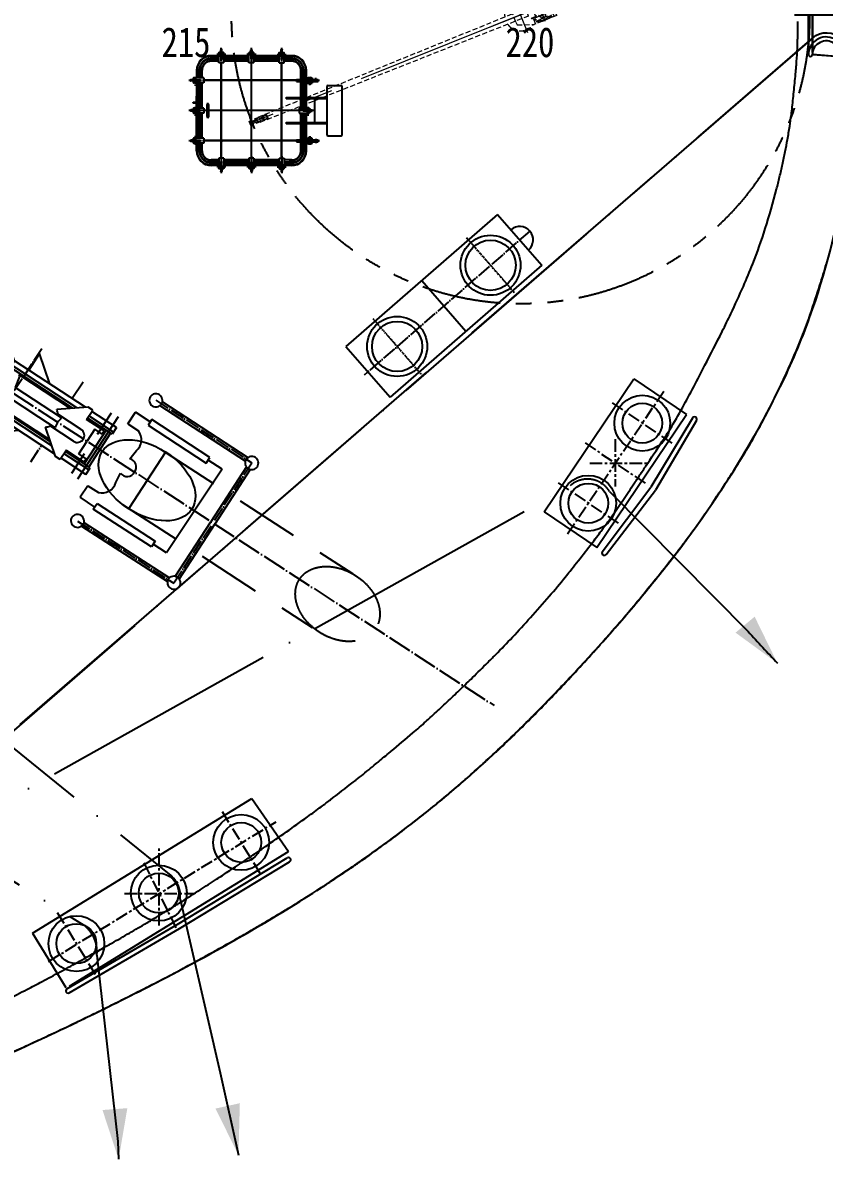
# Model space of a CAD drawing. Header units: millimetres. Extents: x -1838618 to -1600818, y -1770412 to -1553248.
# Drawn here: x -1617502 to -1609461, y -1730189 to -1718780 of the extents above; entities that cross this region are included whole.
import ezdxf

# ---------------------------------------------------------------- set-up
doc = ezdxf.new("R2010")
doc.units = ezdxf.units.MM
doc.header["$LTSCALE"] = 100
for name, pattern in [('ACAD_ISO02W100', [15, 12, -3]), ('ACAD_ISO04W100', [30, 24, -3, 0, -3]), ('CENTER', [2, 1.25, -0.25, 0.25, -0.25]), ('CENTER2', [28.575, 19.05, -3.175, 3.175, -3.175]), ('DASHED', [0.75, 0.5, -0.25]), ('DASHED3', [2.2, 1.5, -0.7]), ('HIDDEN', [9.525, 6.35, -3.175]), ('PHANTOM2', [31.75, 15.875, -3.175, 3.175, -3.175, 3.175, -3.175])]:
    doc.linetypes.add(name, pattern=pattern)
for name, color, linetype in [('2', 5, 'DASHED'), ('CENTER', 6, 'CENTER2'), ('D3', 2, 'DASHED3'), ('DRAWING', 7, 'Continuous'), ('DRAWING0', 75, 'Continuous'), ('HULL', 7, 'Continuous'), ('MOORING', 7, 'Continuous'), ('外型', 6, 'Continuous'), ('点划线', 1, 'CENTER'), ('物件', 4, 'Continuous'), ('舷墙边线', 7, 'Continuous'), ('艏楼甲板边线边线', 7, 'Continuous'), ('虚线G', 3, 'DASHED')]:
    doc.layers.add(name, color=color, linetype=linetype)
doc.layers.add('Dashed', color=8, linetype='DASHED', lineweight=20)
doc.styles.add('ROMANT', font='', dxfattribs={"width": 0.8})
doc.styles.get('ROMANT').set_extended_font_data('SimSun')

# ---------------------------------------------------------------- blocks, each defined once
blk = doc.blocks.new('94')
at = {"color": 4, "style": 'ROMANT', "width": 0.8}
for s, p in [('215', (10298, -423)), ('220', (13749, -423))]:
    blk.add_text(s, height=300, dxfattribs=at).set_placement(p)
blk = doc.blocks.new('GB5782$BOLTS$6X30-2')
at = {"layer": 'DRAWING'}
blk.add_lwpolyline([(-5, 3), (-5, -3), (0, -6), (5, -3), (5, 3), (0, 6)], close=True, dxfattribs=at)
blk.add_circle((0, 0), 4.78, dxfattribs=at)
blk = doc.blocks.new('*X209')
at = {"color": 0}
for p, q in [((638, 1189), (631, 1195)), ((638, 1190), (633, 1195)), ((638, 1192), (635, 1195)), ((638, 1194), (636, 1195))]:
    blk.add_line(p, q, dxfattribs=at)
blk = doc.blocks.new('A$C242B35FF')
at = {"color": 0, "lineweight": 13}
for p, q in [((-335, 140), (-335, -290)), ((-335, 140), (-91, 140)), ((-305, 83), (-305, 138)), ((-305, 138), (-234, 138)), ((-242, 126), (-305, 126)), ((-242, 118), (-305, 118)), ((-234, 140), (-234, 132)), ((-234, 140), (-176, 140)), ((-176, 132), (-176, 140)), ((-176, 138), (-105, 138)), ((-168, 126), (-105, 126)), ((-168, 118), (-105, 118)), ((-105, 83), (-105, 138)), ((-70, 132), (-91, 140)), ((70, 80), (-70, 132)), ((-90, 77), (-320, 77)), ((-320, 77), (-320, 71)), ((-320, 71), (-170, 71)), ((-240, 83), (-305, 83)), ((-275, 71), (-275, -70)), ((-275, 63), (-268, 71)), ((-240, 71), (-267, 71)), ((-240, 83), (-247, 77)), ((-170, 85), (-240, 85)), ((-240, 85), (-240, 77)), ((-170, 85), (-240, 85)), ((-230, 105), (-230, 85)), ((-205, 105), (-230, 105)), ((-224, 112), (-224, 105)), ((-180, 105), (-205, 105)), ((-186, 112), (-186, 105)), ((-180, 105), (-180, 85)), ((-170, 85), (-170, 77)), ((-170, 83), (-105, 83)), ((-170, 83), (-163, 77)), ((-90, 71), (-170, 71)), ((-135, 63), (-142, 71)), ((-135, 71), (-135, -70)), ((-90, 77), (-90, 71)), ((-70, 40), (-70, -40)), ((-70, 40), (2845, 27)), ((70, 50), (70, 80)), ((2737, 27), (2737, -27)), ((2745, 27), (2745, -27)), ((2745, 23), (2926, 23)), ((2745, 17), (2920, 17)), ((2775, 12), (2915, 12)), ((2775, 12), (2790, 0)), ((2790, 0), (2775, -12)), ((2915, 12), (2900, 0)), ((2900, 0), (2915, -12)), ((2920, 23), (2920, -23)), ((2926, 23), (2926, -23)), ((-75, -63), (-335, -63)), ((-335, -103), (-75, -103)), ((-320, -70), (-240, -70)), ((-320, -70), (-320, -76)), ((-320, -76), (-240, -76)), ((-275, -63), (-268, -70)), ((-270, -103), (-262, -98)), ((-262, -103), (-262, -89)), ((-262, -89), (-227, -89)), ((-262, -95), (-247, -95)), ((-255, -95), (-147, -95)), ((-240, -82), (-247, -76)), ((-90, -70), (-240, -70)), ((-240, -76), (-240, -84)), ((-90, -76), (-240, -76)), ((-170, -84), (-240, -84)), ((-227, -89), (-227, -84)), ((-227, -89), (-147, -89)), ((-183, -89), (-183, -84)), ((-170, -76), (-170, -84)), ((-170, -82), (-163, -76)), ((-147, -103), (-147, -89)), ((-140, -103), (-147, -98)), ((-135, -63), (-142, -70)), ((-90, -70), (-90, -76)), ((-75, -63), (-75, -283)), ((-70, -40), (2845, -27)), ((70, -80), (-69, -290)), ((70, -50), (70, -80)), ((2745, -17), (2920, -17)), ((2745, -23), (2926, -23)), ((2775, -12), (2915, -12)), ((-359, -165), (-360, -166)), ((-360, -188), (-360, -166)), ((-359, -189), (-360, -188)), ((-359, -165), (-335, -165)), ((-359, -176), (-359, -166)), ((-359, -166), (-335, -166)), ((-359, -176), (-335, -176)), ((-359, -188), (-359, -179)), ((-359, -179), (-335, -179)), ((-359, -188), (-335, -188)), ((-359, -189), (-335, -189)), ((-335, -243), (-75, -243)), ((-335, -283), (-75, -283)), ((-335, -290), (-69, -290)), ((-269, -243), (-262, -249)), ((-262, -243), (-262, -251)), ((-262, -251), (-147, -251)), ((-147, -243), (-147, -251)), ((-141, -243), (-147, -249))]:
    blk.add_line(p, q, dxfattribs=at)
for centre, radius in [((-290, 98), 5.5), ((-120, 98), 5.5), ((-315, -266), 6.5), ((-95, -266), 6.5)]:
    blk.add_circle(centre, radius, dxfattribs=at)
for centre, radius, start, end in [((0, 0), 160, 115.9445, 121.1498), ((0, 0), 160, 35.6591, 115.9445), ((0, 0), 160, 14.1019, 35.6591), ((-315, -80), 6.5, 140.2849, 37.9799), ((-95, -80), 6.5, 142.0201, 39.7151), ((0, 0), 160, 273.1725, 345.8981)]:
    blk.add_arc(centre, radius, start, end, dxfattribs=at)
at = {"layer": 'CENTER', "color": 0, "lineweight": 13}
for p, q in [((-227, 143), (-227, 126)), ((-205, 153), (-205, -220)), ((-205, -257), (-205, 141)), ((-183, 128), (-183, 145)), ((0, 192), (0, -192)), ((-373, 0), (340, 0)), ((-297, 98), (-283, 98)), ((-290, 104), (-290, 91)), ((-192, 0), (192, 0)), ((-180, 0), (2900, 0)), ((-113, 98), (-127, 98)), ((-120, 104), (-120, 91)), ((2845, 29), (2845, -29)), ((-303, -80), (-331, -80)), ((-315, -63), (-315, -93)), ((-315, -112), (-315, -238)), ((-255, -88), (-255, -106)), ((-155, -88), (-155, -106)), ((-82, -80), (-111, -80)), ((-95, -63), (-95, -283)), ((-95, -63), (-95, -92)), ((-295, -177), (-358, -177)), ((-327, -118), (-303, -118)), ((-217, -118), (-194, -118)), ((-205, -129), (-205, -229)), ((-104, -118), (-84, -118)), ((-328, -266), (-298, -266)), ((-324, -228), (-303, -228)), ((-315, -249), (-315, -283)), ((-221, -228), (-194, -228)), ((-112, -266), (-85, -266)), ((-107, -228), (-85, -228)), ((-95, -254), (-95, -283))]:
    blk.add_line(p, q, dxfattribs=at)
at = {"layer": 'Dashed', "color": 0, "lineweight": 13}
blk.add_line((70, 50), (70, -50), dxfattribs=at)
at = {"layer": 'DRAWING', "color": 0, "lineweight": 13}
for p, q in [((-242, 132), (-242, 112)), ((-205, 132), (-242, 132)), ((-242, 130), (-242, 116)), ((-205, 132), (-168, 132)), ((-168, 132), (-168, 112)), ((-242, 112), (-205, 112)), ((-168, 112), (-205, 112))]:
    blk.add_line(p, q, dxfattribs=at)
at = {"layer": 'DRAWING0', "color": 0, "lineweight": 13}
for p, q in [((-359, -166), (-335, -175)), ((-335, -167), (-359, -176)), ((-335, -187), (-359, -179)), ((-359, -188), (-335, -180))]:
    blk.add_line(p, q, dxfattribs=at)
at = {"layer": 'DRAWING', "color": 0, "lineweight": 13, "rotation": 180}
for p in [(-315, -118), (-205, -118), (-95, -118), (-315, -228), (-205, -228), (-95, -228)]:
    blk.add_blockref('GB5782$BOLTS$6X30-2', p, dxfattribs=at)
at = {"layer": 'DRAWING0', "color": 0, "lineweight": 13}
for p, rotation in [((920, -567), 90), ((-1330, 567), 270)]:
    blk.add_blockref('*X209', p, dxfattribs=dict(at, rotation=rotation))
at = {"layer": 'DRAWING0', "color": 0, "lineweight": 13, "xscale": -1}
for p, rotation in [((-1330, -567), 270), ((920, 567), 90)]:
    blk.add_blockref('*X209', p, dxfattribs=dict(at, rotation=rotation))
blk = doc.blocks.new('A$C23EB4A4E')
at = {"color": 9, "linetype": 'PHANTOM2', "ltscale": 0.5}
blk.add_circle((-100, 0), 2900, dxfattribs=at)
at = {"layer": '2', "color": 9, "rotation": 201.8646980344313}
blk.add_blockref('A$C242B35FF', (-100, 0), dxfattribs=at)
blk = doc.blocks.new('A$C18C85FD2')
at = {"layer": '外型', "color": 2, "linetype": 'Continuous'}
for points in [[(296, -409, 0.414214), (149, -556, 0.414214)], [(1251, -556, 0.414214), (1104, -409, 0.414214)], [(149, -1364, 0.414214), (296, -1511, 0.414214)], [(1104, -1511, 0.414214), (1251, -1364, 0.414214)]]:
    blk.add_lwpolyline(points, format="xyb", dxfattribs=at)
for points in [[(372, -409), (296, -409)], [(675, -409), (423, -409)], [(977, -409), (725, -409)], [(1104, -409), (1028, -409)], [(149, -556), (149, -632)], [(1251, -647), (1251, -556)], [(149, -683), (149, -814)], [(1251, -829), (1251, -667)], [(149, -874), (149, -814)], [(149, -935), (149, -884)], [(1251, -935), (1251, -839)], [(149, -1237), (149, -985)], [(1251, -1081), (1251, -985)], [(1251, -1253), (1251, -1091)], [(149, -1364), (149, -1288)], [(1251, -1364), (1251, -1273)], [(372, -1511), (296, -1511)], [(675, -1511), (423, -1511)], [(675, -1511), (599, -1511)], [(977, -1511), (725, -1511)], [(1104, -1511), (1028, -1511)]]:
    blk.add_lwpolyline(points, dxfattribs=at)
at = {"layer": '点划线', "color": 1, "linetype": 'CENTER', "ltscale": 0.2}
for p, q in [((397, -502), (397, -331)), ((1003, -502), (1003, -331))]:
    blk.add_line(p, q, dxfattribs=at)
at = {"layer": '点划线', "color": 1, "linetype": 'CENTER', "ltscale": 0.03}
blk.add_line((700, -1522), (700, -328), dxfattribs=at)
at = {"layer": '点划线', "color": 2, "linetype": 'CENTER', "ltscale": 0.2}
for p, q in [((443, -396), (353, -396)), ((746, -396), (655, -396)), ((957, -396), (1047, -396)), ((239, -657), (71, -657)), ((136, -620), (136, -711)), ((1381, -657), (1139, -657)), ((1284, -698), (1284, -621)), ((1345, -677), (1345, -632)), ((1280, -688), (1288, -688)), ((131, -890), (131, -870)), ((250, -899), (275, -899)), ((263, -1037), (263, -881)), ((255, -960), (66, -960)), ((239, -960), (71, -960)), ((136, -923), (136, -1013)), ((250, -1021), (275, -1021)), ((1264, -923), (1264, -1013)), ((136, -1215), (136, -1305)), ((1280, -1232), (1288, -1232)), ((1284, -1222), (1284, -1299)), ((1345, -1243), (1345, -1288)), ((239, -1263), (71, -1263)), ((1381, -1263), (1139, -1263)), ((397, -1418), (397, -1589)), ((700, -1418), (700, -1589)), ((1003, -1418), (1003, -1589)), ((443, -1524), (353, -1524)), ((746, -1524), (655, -1524)), ((957, -1524), (1047, -1524))]:
    blk.add_line(p, q, dxfattribs=at)
at = {"layer": '点划线', "color": 2, "linetype": 'CENTER', "ltscale": 0.1}
blk.add_line((1334, -1081), (1334, -839), dxfattribs=at)
at = {"layer": '点划线', "color": 2, "linetype": 'CENTER', "ltscale": 0.03}
blk.add_line((1332, -960), (198, -960), dxfattribs=at)
at = {"layer": '物件', "color": 2, "linetype": 'HIDDEN', "ltscale": 20}
for p, q in [((372, -415), (296, -415)), ((372, -435), (296, -435)), ((372, -441), (296, -441)), ((675, -415), (423, -415)), ((675, -435), (423, -435)), ((675, -441), (423, -441)), ((977, -415), (725, -415)), ((977, -435), (725, -435)), ((977, -441), (725, -441)), ((1104, -415), (1028, -415)), ((1104, -435), (1028, -435)), ((1104, -441), (1028, -441)), ((372, -461), (296, -461)), ((372, -465), (296, -465)), ((395, -655), (395, -482)), ((399, -655), (399, -482)), ((675, -461), (423, -461)), ((675, -465), (423, -465)), ((977, -461), (725, -461)), ((977, -465), (725, -465)), ((1001, -655), (1001, -482)), ((1005, -655), (1005, -482)), ((1104, -461), (1028, -461)), ((1104, -465), (1028, -465)), ((1104, -461), (1078, -461)), ((1104, -465), (1078, -465)), ((1195, -647), (1195, -556)), ((1199, -647), (1199, -556)), ((1219, -647), (1219, -556)), ((1225, -647), (1225, -556)), ((1245, -647), (1245, -556)), ((155, -935), (155, -683)), ((175, -935), (175, -683)), ((181, -935), (181, -683)), ((201, -935), (201, -683)), ((205, -935), (205, -683)), ((698, -655), (222, -655)), ((698, -659), (222, -659)), ((395, -1261), (395, -659)), ((399, -1261), (399, -659)), ((1153, -655), (702, -655)), ((1153, -659), (702, -659)), ((1001, -1261), (1001, -659)), ((1005, -1261), (1005, -659)), ((1195, -829), (1195, -667)), ((1199, -829), (1199, -667)), ((1219, -829), (1219, -667)), ((1225, -829), (1225, -667)), ((1245, -829), (1245, -667)), ((1195, -935), (1195, -839)), ((1199, -935), (1199, -839)), ((1219, -935), (1219, -839)), ((1225, -935), (1225, -839)), ((1245, -935), (1245, -839)), ((155, -1237), (155, -985)), ((175, -1237), (175, -985)), ((181, -1237), (181, -985)), ((201, -1237), (201, -985)), ((205, -1237), (205, -985)), ((1195, -1081), (1195, -985)), ((1199, -1081), (1199, -985)), ((1219, -1081), (1219, -985)), ((1225, -1081), (1225, -985)), ((1245, -1081), (1245, -985)), ((1195, -1253), (1195, -1091)), ((1199, -1253), (1199, -1091)), ((1219, -1253), (1219, -1091)), ((1225, -1253), (1225, -1091)), ((1245, -1253), (1245, -1091)), ((155, -1364), (155, -1288)), ((175, -1364), (175, -1288)), ((181, -1364), (181, -1288)), ((201, -1364), (201, -1288)), ((205, -1364), (205, -1288)), ((698, -1261), (222, -1261)), ((698, -1265), (222, -1265)), ((395, -1438), (395, -1265)), ((399, -1438), (399, -1265)), ((1153, -1261), (702, -1261)), ((1153, -1265), (702, -1265)), ((1001, -1438), (1001, -1265)), ((1005, -1438), (1005, -1265)), ((1195, -1364), (1195, -1273)), ((1199, -1364), (1199, -1273)), ((1219, -1364), (1219, -1273)), ((1225, -1364), (1225, -1273)), ((1245, -1364), (1245, -1273)), ((372, -1455), (296, -1455)), ((372, -1459), (296, -1459)), ((372, -1479), (296, -1479)), ((675, -1455), (423, -1455)), ((675, -1459), (423, -1459)), ((675, -1479), (423, -1479)), ((977, -1455), (725, -1455)), ((977, -1459), (725, -1459)), ((977, -1479), (725, -1479)), ((1104, -1455), (1028, -1455)), ((1104, -1479), (1028, -1479)), ((1104, -1459), (1078, -1459)), ((372, -1485), (296, -1485)), ((372, -1505), (296, -1505)), ((675, -1485), (423, -1485)), ((675, -1505), (423, -1505)), ((977, -1485), (725, -1485)), ((977, -1505), (725, -1505)), ((1104, -1485), (1028, -1485)), ((1104, -1505), (1028, -1505))]:
    blk.add_line(p, q, dxfattribs=at)
at = {"layer": '物件', "color": 2, "linetype": 'HIDDEN'}
for p, q in [((155, -632), (155, -556)), ((175, -632), (175, -556)), ((181, -632), (181, -556)), ((201, -632), (201, -556)), ((205, -632), (205, -556)), ((322, -461), (296, -461)), ((322, -465), (296, -465)), ((395, -650), (390, -655)), ((395, -664), (390, -659)), ((404, -655), (399, -650)), ((399, -664), (404, -659)), ((1001, -650), (996, -655)), ((1001, -664), (996, -659)), ((1010, -655), (1005, -650)), ((1005, -664), (1010, -659)), ((395, -1256), (390, -1261)), ((390, -1265), (395, -1270)), ((404, -1261), (399, -1256)), ((404, -1265), (399, -1270)), ((1001, -1256), (996, -1261)), ((1001, -1270), (996, -1265)), ((1010, -1261), (1005, -1256)), ((1005, -1270), (1010, -1265))]:
    blk.add_line(p, q, dxfattribs=at)
at = {"layer": '物件', "color": 2}
for p, q in [((1458, -1202), (1458, -718)), ((1468, -708), (1600, -708)), ((1610, -1202), (1610, -718)), ((1049, -829), (1458, -829)), ((1049, -839), (1049, -829)), ((1049, -839), (1458, -839)), ((1453, -829), (1458, -824)), ((1453, -839), (1458, -844)), ((1049, -1081), (1458, -1081)), ((1049, -1091), (1049, -1081)), ((1049, -1091), (1458, -1091)), ((1453, -1081), (1458, -1076)), ((1453, -1091), (1458, -1096)), ((1275, -1226), (1293, -1226)), ((1468, -1212), (1600, -1212))]:
    blk.add_line(p, q, dxfattribs=at)
for points in [[(378, -376, 0.414214), (372, -382, 0.414214)], [(410, -396, 1), (385, -396, 1)], [(385, -396, 1), (410, -396, 1)], [(397, -404, 320.818794), (397, -404, 320.818794)], [(391, -441, 0.970795), (403, -441, 0.970795)], [(423, -382, 0.414214), (416, -376, 0.414214)], [(681, -376, 0.414214), (675, -382, 0.414214)], [(713, -396, 1), (687, -396, 1)], [(687, -396, 1), (713, -396, 1)], [(700, -404, 320.818794), (700, -404, 320.818794)], [(694, -441, 0.970795), (706, -441, 0.970795)], [(725, -382, 0.414214), (719, -376, 0.414214)], [(977, -382, -0.414214), (984, -376, -0.414214)], [(990, -396, -1), (1015, -396, -1)], [(1015, -396, -1), (990, -396, -1)], [(1003, -404, -320.818794), (1003, -404, -320.818794)], [(1009, -441, -0.970795), (997, -441, -0.970795)], [(1022, -376, -0.414214), (1028, -382, -0.414214)], [(91, -651, 0.970795), (91, -663, 0.970795)], [(122, -632, 0.414214), (116, -638, 0.414214)], [(116, -676, 0.414214), (122, -683, 0.414214)], [(149, -657, 1), (123, -657, 1)], [(123, -657, 1), (149, -657, 1)], [(144, -657, 320.818794), (144, -657, 320.818794)], [(181, -663, 0.970795), (181, -651, 0.970795)], [(1287, -688, 1), (1282, -688, 1)], [(1282, -688, 1), (1287, -688, 1)], [(271, -899, 1.000001), (255, -899, 1)], [(91, -954, 0.970795), (91, -966, 0.970795)], [(122, -935, 0.414214), (116, -941, 0.414214)], [(116, -979, 0.414214), (122, -985, 0.414214)], [(149, -960, 1), (123, -960, 1)], [(123, -960, 1), (149, -960, 1)], [(144, -960, 320.818794), (144, -960, 320.818794)], [(181, -966, 0.970795), (181, -954, 0.970795)], [(255, -1021, 1), (271, -1021, 1)], [(1219, -966, -0.970795), (1219, -954, -0.970795)], [(1251, -960, -1), (1277, -960, -1)], [(1277, -960, -1), (1251, -960, -1)], [(1256, -960, -320.818794), (1256, -960, -320.818794)], [(1278, -935, -0.414214), (1284, -941, -0.414214)], [(1284, -979, -0.414214), (1278, -985, -0.414214)], [(1309, -954, -0.970795), (1309, -966, -0.970795)], [(122, -1237, 0.414214), (116, -1244, 0.414214)], [(149, -1263, 1), (123, -1263, 1)], [(144, -1263, 320.818794), (144, -1263, 320.818794)], [(1287, -1232, 1), (1282, -1232, 1)], [(1282, -1232, 1), (1287, -1232, 1)], [(91, -1257, 0.970795), (91, -1269, 0.970795)], [(116, -1282, 0.414214), (122, -1288, 0.414214)], [(123, -1263, 1), (149, -1263, 1)], [(181, -1269, 0.970795), (181, -1257, 0.970795)], [(391, -1479, -0.970795), (403, -1479, -0.970795)], [(694, -1479, -0.970795), (706, -1479, -0.970795)], [(1009, -1479, 0.970795), (997, -1479, 0.970795)], [(378, -1544, -0.414214), (372, -1538, -0.414214)], [(385, -1524, -1), (410, -1524, -1)], [(410, -1524, -1), (385, -1524, -1)], [(397, -1516, -320.818794), (397, -1516, -320.818794)], [(403, -1569, -0.970795), (391, -1569, -0.970795)], [(423, -1538, -0.414214), (416, -1544, -0.414214)], [(681, -1544, -0.414214), (675, -1538, -0.414214)], [(687, -1524, -1), (713, -1524, -1)], [(713, -1524, -1), (687, -1524, -1)], [(700, -1516, -320.818794), (700, -1516, -320.818794)], [(706, -1569, -0.970795), (694, -1569, -0.970795)], [(725, -1538, -0.414214), (719, -1544, -0.414214)], [(977, -1538, 0.414214), (984, -1544, 0.414214)], [(1015, -1524, 1), (990, -1524, 1)], [(990, -1524, 1), (1015, -1524, 1)], [(1003, -1516, 320.818794), (1003, -1516, 320.818794)], [(997, -1569, 0.970795), (1009, -1569, 0.970795)], [(1022, -1544, 0.414214), (1028, -1538, 0.414214)]]:
    blk.add_lwpolyline(points, format="xyb", dxfattribs=at)
for points in [[(372, -482), (372, -382)], [(388, -376), (378, -376)], [(388, -387), (388, -376)], [(390, -386), (391, -351)], [(390, -406), (391, -441)], [(404, -386), (403, -351)], [(404, -406), (403, -441)], [(406, -387), (406, -376)], [(416, -376), (406, -376)], [(423, -482), (423, -382)], [(675, -482), (675, -382)], [(691, -376), (681, -376)], [(691, -387), (691, -376)], [(693, -386), (694, -351)], [(693, -406), (694, -441)], [(707, -386), (706, -351)], [(707, -406), (706, -441)], [(709, -387), (709, -376)], [(719, -376), (709, -376)], [(725, -482), (725, -382)], [(977, -482), (977, -382)], [(984, -376), (994, -376)], [(994, -387), (994, -376)], [(996, -386), (997, -351)], [(996, -406), (997, -441)], [(1010, -386), (1009, -351)], [(1010, -406), (1009, -441)], [(1012, -387), (1012, -376)], [(1012, -376), (1022, -376)], [(1028, -482), (1028, -382)], [(423, -482), (372, -482)], [(725, -482), (675, -482)], [(977, -482), (1028, -482)], [(126, -650), (91, -651)], [(126, -664), (91, -663)], [(116, -638), (116, -648)], [(127, -648), (116, -648)], [(127, -666), (116, -666)], [(116, -666), (116, -676)], [(222, -632), (122, -632)], [(222, -683), (122, -683)], [(146, -650), (181, -651)], [(146, -664), (181, -663)], [(222, -632), (222, -683)], [(1153, -647), (1370, -647)], [(1153, -667), (1153, -647)], [(1153, -667), (1370, -667)], [(1251, -631), (1309, -631)], [(1251, -645), (1309, -645)], [(1251, -669), (1309, -669)], [(1251, -684), (1309, -684)], [(1270, -628), (1271, -627)], [(1270, -631), (1270, -628)], [(1270, -628), (1298, -628)], [(1270, -631), (1298, -631)], [(1271, -627), (1297, -627)], [(1274, -693), (1274, -684)], [(1294, -693), (1294, -684)], [(1298, -628), (1297, -627)], [(1298, -631), (1298, -628)], [(1309, -631), (1309, -645)], [(1309, -669), (1309, -684)], [(1370, -667), (1370, -647)], [(1275, -694), (1274, -693)], [(1294, -693), (1274, -693)], [(1275, -694), (1293, -694)], [(1293, -694), (1294, -693)], [(116, -874), (176, -874)], [(116, -874), (116, -879)], [(176, -879), (116, -879)], [(116, -884), (116, -879)], [(152, -884), (116, -884)], [(176, -879), (176, -874)], [(255, -1021), (255, -899)], [(271, -1021), (271, -899)], [(126, -953), (91, -954)], [(126, -967), (91, -966)], [(116, -941), (116, -951)], [(127, -951), (116, -951)], [(116, -969), (116, -979)], [(127, -969), (116, -969)], [(222, -935), (122, -935)], [(222, -985), (122, -985)], [(146, -953), (181, -954)], [(146, -967), (181, -966)], [(222, -935), (222, -985)], [(1178, -935), (1278, -935)], [(1178, -935), (1178, -985)], [(1178, -985), (1278, -985)], [(1254, -953), (1219, -954)], [(1254, -967), (1219, -966)], [(1273, -951), (1284, -951)], [(1273, -969), (1284, -969)], [(1274, -953), (1309, -954)], [(1274, -967), (1309, -966)], [(1284, -941), (1284, -951)], [(1284, -969), (1284, -979)], [(116, -1244), (116, -1254)], [(127, -1254), (116, -1254)], [(222, -1237), (122, -1237)], [(222, -1237), (222, -1288)], [(1153, -1253), (1370, -1253)], [(1153, -1253), (1153, -1273)], [(1248, -1236), (1309, -1236)], [(1248, -1251), (1309, -1251)], [(1275, -1226), (1274, -1227)], [(1274, -1227), (1274, -1236)], [(1294, -1227), (1274, -1227)], [(1293, -1226), (1294, -1227)], [(1294, -1227), (1294, -1236)], [(1309, -1251), (1309, -1236)], [(1370, -1253), (1370, -1273)], [(126, -1256), (91, -1257)], [(126, -1270), (91, -1269)], [(116, -1272), (116, -1282)], [(127, -1272), (116, -1272)], [(222, -1288), (122, -1288)], [(146, -1256), (181, -1257)], [(146, -1270), (181, -1269)], [(1153, -1273), (1370, -1273)], [(1251, -1275), (1309, -1275)], [(1251, -1289), (1309, -1289)], [(1270, -1289), (1270, -1292)], [(1270, -1289), (1298, -1289)], [(1270, -1292), (1271, -1293)], [(1270, -1292), (1298, -1292)], [(1271, -1293), (1297, -1293)], [(1298, -1292), (1297, -1293)], [(1298, -1289), (1298, -1292)], [(1309, -1289), (1309, -1275)], [(423, -1438), (372, -1438)], [(372, -1438), (372, -1538)], [(390, -1514), (391, -1479)], [(404, -1514), (403, -1479)], [(423, -1438), (423, -1538)], [(725, -1438), (675, -1438)], [(675, -1438), (675, -1538)], [(693, -1514), (694, -1479)], [(707, -1514), (706, -1479)], [(725, -1438), (725, -1538)], [(977, -1438), (977, -1538)], [(977, -1438), (1028, -1438)], [(996, -1514), (997, -1479)], [(1010, -1514), (1009, -1479)], [(1028, -1438), (1028, -1538)], [(388, -1544), (378, -1544)], [(388, -1533), (388, -1544)], [(390, -1534), (391, -1569)], [(404, -1534), (403, -1569)], [(406, -1533), (406, -1544)], [(416, -1544), (406, -1544)], [(691, -1544), (681, -1544)], [(691, -1533), (691, -1544)], [(693, -1534), (694, -1569)], [(707, -1534), (706, -1569)], [(709, -1533), (709, -1544)], [(719, -1544), (709, -1544)], [(984, -1544), (994, -1544)], [(994, -1533), (994, -1544)], [(996, -1534), (997, -1569)], [(1010, -1534), (1009, -1569)], [(1012, -1533), (1012, -1544)], [(1012, -1544), (1022, -1544)]]:
    blk.add_lwpolyline(points, dxfattribs=at)
at = {"layer": '物件'}
for points in [[(403, -351, 0.970795), (391, -351, 0.970795)], [(706, -351, 0.970795), (694, -351, 0.970795)], [(997, -351, -0.970795), (1009, -351, -0.970795)]]:
    blk.add_lwpolyline(points, format="xyb", dxfattribs=at)
at = {"layer": '物件', "color": 2, "linetype": 'HIDDEN', "ltscale": 20}
for centre, radius, start, end in [((296, -556), 142, 90, 180), ((296, -556), 121, 90, 180), ((296, -556), 115, 90, 180), ((1104, -556), 142, 0, 90), ((1104, -556), 121, 0, 90), ((1104, -556), 115, 0, 90), ((296, -556), 95.3, 90, 180), ((296, -556), 91.3, 90, 180), ((1104, -556), 95.3, 0, 90), ((1104, -556), 91.3, 0, 90), ((296, -1364), 142, 180, 270), ((296, -1364), 121, 180, 270), ((296, -1364), 115, 180, 270), ((296, -1364), 95.3, 180, 270), ((296, -1364), 91.3, 180, 270), ((1104, -1364), 142, 270, 0), ((1104, -1364), 115, 270, 0), ((1104, -1364), 121, 270, 0), ((1104, -1364), 95.3, 270, 0), ((1104, -1364), 91.3, 270, 0)]:
    blk.add_arc(centre, radius, start, end, dxfattribs=at)
at = {"layer": '物件', "color": 2}
for centre, start, end in [((1468, -718), 90, 180), ((1600, -718), 0, 90), ((1468, -1202), 180, 270), ((1600, -1202), 270, 0)]:
    blk.add_arc(centre, 10.1, start, end, dxfattribs=at)
at = {"layer": '虚线G', "color": 2, "linetype": 'HIDDEN', "ltscale": 3}
for p, q in [((1274, -645), (1274, -627)), ((1274, -667), (1274, -647)), ((1274, -684), (1274, -669)), ((1294, -645), (1294, -627)), ((1294, -667), (1294, -647)), ((1294, -684), (1294, -669)), ((1337, -667), (1337, -647)), ((1353, -667), (1353, -647)), ((1274, -1236), (1274, -1251)), ((1274, -1253), (1274, -1273)), ((1294, -1236), (1294, -1251)), ((1294, -1253), (1294, -1273)), ((1337, -1253), (1337, -1273)), ((1353, -1253), (1353, -1273)), ((1274, -1275), (1274, -1289)), ((1294, -1275), (1294, -1289))]:
    blk.add_line(p, q, dxfattribs=at)
at = {"layer": '虚线G', "color": 2, "linetype": 'HIDDEN', "ltscale": 1.5}
for p, q in [((123, -874), (123, -884)), ((138, -884), (138, -874))]:
    blk.add_line(p, q, dxfattribs=at)
at = {"layer": '虚线G', "color": 2, "linetype": 'HIDDEN', "ltscale": 3}
for centre, start, end in [((263, -899), 180, 0), ((263, -1021), 0, 180)]:
    blk.add_arc(centre, 8.07, start, end, dxfattribs=at)
blk = doc.blocks.new('fro')
at = {"layer": 'D3', "color": 0, "linetype": 'CENTER'}
for p, q in [((635, 819), (1020, 192)), ((-1105, -687), (1178, 716)), ((3, -325), (3, 446)), ((-149, 302), (177, -357)), ((-343, -6), (352, -6)), ((-1018, -196), (-633, -823))]:
    blk.add_line(p, q, dxfattribs=at)
at = {"layer": 'MOORING'}
for p, q in [((-1267, -403), (932, 948)), ((932, 948), (1303, 416)), ((-896, -934), (1303, 416)), ((185, -316), (1289, 354)), ((208, -356), (1313, 314)), ((-923, -963), (185, -316)), ((-1267, -403), (-932, -948)), ((-898, -1002), (208, -356))]:
    blk.add_line(p, q, dxfattribs=at)
for centre, radius in [((827, 508), 280), ((827, 508), 200), ((0, 0), 280), ((0, 0), 200), ((-827, -508), 280), ((-827, -508), 200)]:
    blk.add_circle(centre, radius, dxfattribs=at)
for centre, start, end in [((1301, 334), 299.9735, 122.4974), ((-910, -983), 119.036, 301.5599)]:
    blk.add_arc(centre, 23.2, start, end, dxfattribs=at)
blk = doc.blocks.new('2-fr')
at = {"layer": 'D3', "color": 4, "linetype": 'CENTER'}
for p, q in [((-478, -708), (487, 722)), ((-32, 607), (578, 195)), ((0, 240), (0, -232)), ((-303, 204), (307, -207)), ((-256, 0), (323, 0)), ((-573, -196), (37, -608))]:
    blk.add_line(p, q, dxfattribs=at)
at = {"layer": 'MOORING'}
for p, q in [((-715, -488), (185, 846)), ((185, 846), (716, 488)), ((-185, -846), (716, 488)), ((775, 453), (358, -241)), ((815, 429), (403, -272)), ((-130, -888), (358, -241)), ((-93, -916), (403, -272)), ((-715, -488), (-185, -846))]:
    blk.add_line(p, q, dxfattribs=at)
for centre, radius in [((271, 402), 280), ((271, 402), 200), ((-271, -402), 280), ((-271, -402), 200)]:
    blk.add_circle(centre, radius, dxfattribs=at)
for centre, start, end in [((795, 441), 329.068, 151.5919), ((-111, -902), 140.3868, 322.9106)]:
    blk.add_arc(centre, 23.2, start, end, dxfattribs=at)
blk = doc.blocks.new('fc1')
at = {"color": 5, "linetype": 'ACAD_ISO02W100', "ltscale": 20}
blk.add_line((498, -6), (-52, -6), dxfattribs=at)
at = {"layer": 'MOORING', "ltscale": 3}
for p, q in [((0, -415), (0, 415)), ((0, 395), (0, -435)), ((40, 418), (40, -435)), ((40, 415), (317, 390)), ((40, -438), (40, 415)), ((40, 415), (319, 393)), ((318, -391), (318, 387)), ((318, 371), (318, -407)), ((358, -388), (358, 387)), ((358, 368), (358, -407)), ((40, -427), (317, -402)), ((40, -427), (319, -405))]:
    blk.add_line(p, q, dxfattribs=at)
for centre, radius, start, end in [((20, 415), 20, 0, 180), ((20, 415), 20, 0, 180), ((180, 395), 180, 173.6474, 357.4083), ((180, 395), 180, 173.6474, 357.4083), ((180, 395), 140, 173.1099, 357.9459), ((180, 395), 140, 173.1099, 357.9459), ((339, 390), 20, 0, 180), ((339, 390), 20, 0, 180), ((180, -407), 180, 2.5917, 186.3526), ((180, -407), 180, 2.5917, 186.3526), ((180, -407), 140, 2.0541, 186.8901), ((180, -407), 140, 2.0541, 186.8901), ((20, -427), 20, 180, 0), ((20, -427), 20, 180, 0), ((339, -402), 20, 180, 0), ((339, -402), 20, 180, 0)]:
    blk.add_arc(centre, radius, start, end, dxfattribs=at)
blk = doc.blocks.new('hawse pipe')
at = {"layer": 'MOORING', "color": 21, "linetype": 'ACAD_ISO04W100', "ltscale": 0.1}
blk.add_line((-3208, -2841), (3129, -6957), dxfattribs=at)
at = {"layer": 'MOORING', "color": 21}
for p, q in [((-1787, -3191), (-1925, -3402)), ((-1685, -3495), (-1787, -3191)), ((-1103, -3973), (-2120, -3306)), ((-1059, -3970), (-2106, -3284)), ((-1715, -3540), (-1685, -3495)), ((-972, -3963), (-1685, -3495)), ((-1433, -3423), (-1542, -3589)), ((-1331, -3727), (-1433, -3423)), ((-1323, -4308), (-2340, -3641)), ((-1641, -3635), (-1261, -3884)), ((-1641, -3635), (-1635, -3654)), ((-1309, -4350), (-2355, -3664)), ((-1502, -4023), (-1968, -3718)), ((-1635, -3654), (-1678, -3765)), ((-997, -3710), (-1105, -3875)), ((-2312, -3993), (-2174, -3782)), ((-1827, -3948), (-1743, -3864)), ((-1213, -4070), (-1678, -3765)), ((-1993, -3965), (-2312, -3993)), ((-1964, -3920), (-1993, -3965)), ((-1280, -4433), (-1993, -3965)), ((-1847, -3950), (-1827, -3948)), ((-1847, -3950), (-1468, -4199)), ((-1123, -3975), (-1261, -3884)), ((-946, -3960), (-1259, -3986)), ((-961, -4084), (-900, -3991)), ((-900, -3991), (-946, -3960)), ((-225, -3945), (632, -4505)), ((-201, -3907), (657, -4468)), ((-1959, -4225), (-1850, -4059)), ((-1621, -4098), (-1468, -4199)), ((-1277, -4169), (-1517, -4012)), ((-1014, -4187), (-1250, -4033)), ((-1205, -4063), (-1213, -4070)), ((-644, -4059), (-1054, -4683)), ((-784, -4200), (-961, -4084)), ((-705, -4234), (-953, -4072)), ((-691, -4211), (-938, -4049)), ((-661, -4166), (-908, -4004)), ((-714, -4021), (-855, -4235)), ((-546, -4130), (-472, -4013)), ((-322, -4108), (-472, -4013)), ((-307, -4085), (-345, -4143)), ((275, -4466), (-307, -4085)), ((-1640, -4197), (-1959, -4225)), ((-1272, -4457), (-1373, -4161)), ((-1091, -4304), (-1327, -4150)), ((-1281, -4179), (-1277, -4169)), ((-766, -4194), (-986, -4529)), ((-878, -4183), (-959, -4307)), ((-805, -4231), (-878, -4183)), ((-784, -4200), (-805, -4231)), ((-661, -4166), (-705, -4234)), ((-546, -4130), (-441, -4200)), ((-345, -4143), (238, -4523)), ((-1040, -4431), (-959, -4307)), ((-720, -4224), (-940, -4559)), ((-1164, -4394), (-1225, -4488)), ((-940, -4592), (-1187, -4429)), ((-925, -4569), (-1172, -4407)), ((-988, -4510), (-1164, -4394)), ((-984, -4431), (-1112, -4627)), ((-967, -4479), (-1040, -4431)), ((-462, -4401), (-529, -4482)), ((-1225, -4488), (-1272, -4457)), ((-969, -4637), (-1217, -4475)), ((-988, -4510), (-967, -4479)), ((238, -4523), (275, -4466)), ((399, -4583), (258, -4492)), ((644, -4562), (286, -5112)), ((-969, -4637), (-925, -4569)), ((-668, -4717), (-621, -4624)), ((399, -4583), (-159, -5425)), ((681, -4587), (324, -5137)), ((-949, -4751), (-1026, -4866)), ((-949, -4751), (-843, -4818)), ((-879, -4964), (-1026, -4866)), ((-894, -4987), (-856, -4930)), ((-309, -5364), (-894, -4987)), ((-856, -4930), (-272, -5307)), ((-988, -5120), (-128, -5675)), ((-71, -5663), (286, -5112)), ((-1013, -5157), (-151, -5713)), ((-34, -5687), (324, -5137)), ((-272, -5307), (-309, -5364)), ((-159, -5425), (-292, -5338))]:
    blk.add_line(p, q, dxfattribs=at)
at = {"layer": 'MOORING', "color": 21, "linetype": 'Continuous', "ltscale": 37.9909}
blk.add_line((-2106, -3284), (-2355, -3664), dxfattribs=at)
at = {"layer": 'MOORING', "color": 21, "linetype": 'ACAD_ISO04W100', "ltscale": 0.06}
for p, q in [((-1411, -3376), (-2021, -4307)), ((-265, -3892), (697, -4521)), ((-1522, -4511), (-1413, -4346)), ((695, -4524), (305, -5125)), ((-1053, -5105), (-87, -5728)), ((-85, -5725), (305, -5125))]:
    blk.add_line(p, q, dxfattribs=at)
at = {"layer": 'MOORING', "color": 21, "ltscale": 0.1}
blk.add_line((-1329, -4290), (-1468, -4199), dxfattribs=at)
at = {"layer": 'MOORING', "color": 21, "linetype": 'ACAD_ISO04W100'}
blk.add_line((-171, -4413), (-538, -4979), dxfattribs=at)
at = {"layer": 'MOORING', "color": 21, "linetype": 'HIDDEN'}
for p, q in [((-219, -4382), (1706, -5632)), ((-600, -4939), (1303, -6175))]:
    blk.add_line(p, q, dxfattribs=at)
at = {"layer": 'MOORING', "color": 21}
for centre, radius, start, end in [((-2112, -3553), 220, 311.1098, 342.3902), ((-265, -3892), 67.5, 148.2869, 325.2449), ((-268, -3895), 67.5, 328.5252, 145.4832), ((-1383, -4033), 133, 359.9884, 20.6547), ((-1068, -4236), 220, 131.1098, 162.3902), ((-1380, -4028), 133, 272.8453, 293.5116), ((-1053, -4246), 69.9, 236.75, 56.75), ((-557, -4289), 146, 310.1409, 37.8332), ((-543, -4561), 80.5, 319.1539, 79.6903), ((697, -4521), 67.5, 148.2869, 325.2449), ((695, -4524), 67.5, 328.5252, 145.4832), ((-554, -4578), 80.5, 214.2593, 334.7958), ((-808, -4676), 146, 256.1165, 343.8088), ((-1051, -5101), 67.5, 148.5069, 325.4649), ((-1053, -5105), 67.5, 328.7452, 145.7032), ((-83, -5722), 67.5, 148.5069, 325.4649), ((-86, -5726), 67.5, 328.7452, 145.7032)]:
    blk.add_arc(centre, radius, start, end, dxfattribs=at)
at = {"layer": 'MOORING', "color": 21, "linetype": 'Continuous', "ltscale": 37.9909}
blk.add_ellipse((-355, -4696), major_axis=(450, -289), ratio=0.636348, dxfattribs=at)
at = {"layer": 'MOORING', "color": 21, "linetype": 'ACAD_ISO02W100'}
blk.add_ellipse((1557, -5937), major_axis=(-382, 248), ratio=0.741402, dxfattribs=at)

msp = doc.modelspace()

# ---------------------------------------------------------------- linework, layer by layer
at = {"color": 9, "linetype": 'ACAD_ISO04W100', "elevation": -590}
for points in [[(-1609578.7, -1718933.7), (-1619908.3, -1727890.2), (-1619908.3, -1727890.2, -0.2683902), (-1620362.7, -1727884.3), (-1622901.3, -1725796.6), (-1622901.3, -1725796.6)], [(-1621188.3, -1723158.7), (-1616017.3, -1727339.8, -0.2640023), (-1615924, -1727578), (-1615521.3, -1729322.6), (-1615338, -1730146.7)], [(-1619802.5, -1727785.1), (-1612009.5, -1723427.6, -0.4685988), (-1611615.4, -1723485.3), (-1610224.4, -1724891.5, 0.0013344), (-1609930.7, -1725209.7, 3.1218054)], [(-1622118, -1724569.9), (-1616942.9, -1727806.8, -0.3148576), (-1616758.7, -1728140.8), (-1616546.8, -1730009.6), (-1616540.4, -1730189)]]:
    msp.add_lwpolyline(points, format="xyb", dxfattribs=at)
msp.add_lwpolyline([(-1619793.7, -1727790.7), (-1609578.7, -1718933.7)], dxfattribs=at)
at = {"color": 9, "elevation": -590}
msp.add_lwpolyline([(-1609578.7, -1718933.7, -0.4094618), (-1609289.3, -1718945.9), (-1607645.2, -1720184.6), (-1607282.5, -1720486.4)], format="xyb", dxfattribs=at)
at = {"color": 6}
msp.add_lwpolyline([(-1617651.2, -1729134.7, 0.0028733), (-1617307.4, -1728976.8, 0.0029698), (-1616963.5, -1728813.9, 0.0028575), (-1616607.4, -1728640.2, 0.0034197), (-1616244.5, -1728457.4, 0.0036542), (-1615907.4, -1728281.7, 0.0048263), (-1615555.2, -1728090.4, 0.0048322), (-1615207.4, -1727892.7, 0.0060353), (-1614853.3, -1727681.1, 0.0060902), (-1614507.4, -1727462.8, 0.0076904), (-1614147.2, -1727221.4, 0.0079778), (-1613807.4, -1726977.9, 0.0093634), (-1613452.2, -1726704.2, 0.0093611), (-1613107.4, -1726417.4, 0.0091864), (-1612752.5, -1726099.1, 0.0091323), (-1612407.4, -1725766.1, 0.0075732), (-1612073.8, -1725421.9, 0.0066921), (-1611707.4, -1725021.6, 0.0076385), (-1611328.7, -1724583.2, 0.0086598), (-1611007.4, -1724185.9, 0.0141981), (-1610643.3, -1723690.9, 0.0141787), (-1610307.4, -1723175.5, 0.0239657), (-1609902, -1722435.6, 0.0267177), (-1609607.4, -1721738.5, 0.0474521), (-1609260.9, -1720390.5, 0.038966)], format="xyb", dxfattribs=at)
at = {"layer": 'HULL'}
msp.add_line((-1613498.9, -1721367.6, -590), (-1613055.9, -1721876.9, -590), dxfattribs=at)
at = {"layer": 'HULL', "color": 9}
for points in [[(-1610350.8, -1724902.8, -590), (-1609930.7, -1725209.7, -590), (-1610159.2, -1724742.3, -590)], [(-1616702.1, -1729694.6, -590), (-1616540.4, -1730189, -590), (-1616452.7, -1729676.2, -590)], [(-1615568.2, -1729680.1, -590), (-1615338, -1730146.7, -590), (-1615324, -1729626.6, -590)]]:
    msp.add_solid(points, dxfattribs=at)
at = {"layer": 'MOORING'}
for p, q in [((-1612738.3, -1720706.1, -590), (-1614259.5, -1722029, -590)), ((-1612738.3, -1720706.1, -590), (-1612295.3, -1721215.4, -590)), ((-1612295.3, -1721215.4, -590), (-1613816.5, -1722538.4, -590)), ((-1614259.5, -1722029, -590), (-1613816.5, -1722538.4, -590))]:
    msp.add_line(p, q, dxfattribs=at)
at = {"layer": 'MOORING', "linetype": 'ACAD_ISO04W100', "ltscale": 0.06}
msp.add_line((-1612414.9, -1720872.2, -590), (-1614077.5, -1722318, -590), dxfattribs=at)
at = {"layer": 'MOORING', "linetype": 'CENTER', "ltscale": 0.1}
for p, q in [((-1613051.6, -1720935.6, -590), (-1612566.2, -1721493.7, -590)), ((-1613988.8, -1721750.6, -590), (-1613503.4, -1722308.7, -590))]:
    msp.add_line(p, q, dxfattribs=at)
at = {"layer": 'MOORING'}
for centre, radius in [((-1612808.8, -1721214.7, -590), 301.5), ((-1612808.8, -1721214.7, -590), 252), ((-1613746, -1722029.7, -590), 301.5), ((-1613746, -1722029.7, -590), 252)]:
    msp.add_circle(centre, radius, dxfattribs=at)
msp.add_arc((-1612516.8, -1720960.8, -590), 135, 311.01161, 131.01161, dxfattribs=at)
at = {"layer": '舷墙边线', "color": 4, "elevation": -590}
msp.add_lwpolyline([(-1617657.4, -1729136.2, 0.001156), (-1617471.8, -1729051.8, 0.001302), (-1617307.4, -1728976.1, 0.001571), (-1617125.9, -1728891.3, 0.001686), (-1616957.4, -1728811.2, 0.001407), (-1616836.1, -1728752.6, 0.001652), (-1616733, -1728702, 0.000825), (-1616681, -1728676.2, 0.000582), (-1616607.4, -1728639.4, 0.000593), (-1616506.4, -1728588.5, 0.00024), (-1616257.4, -1728462.7, 0.001931), (-1616055.3, -1728359.5, 0.00396), (-1615957.4, -1728308, 0.000766), (-1615937.1, -1728297.1, 0.000524), (-1615907.4, -1728281, 0.0007), (-1615841.6, -1728245.2, 0.000584), (-1615762.7, -1728202, 0.000679), (-1615659, -1728144.9, 0.000693), (-1615557.4, -1728088.5, 0.00202), (-1615352.7, -1727973.6, 0.002829), (-1615207.4, -1727890.1, 0.00232), (-1615092.8, -1727822.7, 0.001312), (-1614891.1, -1727702, 0.000156), (-1614869.5, -1727689, 0.000279), (-1614857.4, -1727681.8, 0.004356), (-1614679, -1727571.9, 0.004478), (-1614507.4, -1727461.9, 0.002683), (-1614410.4, -1727397.8, 0.001215), (-1614197.5, -1727254.7, 0.000799), (-1614170.6, -1727236.4, 0.001631), (-1614157.4, -1727227.4, 0.001523), (-1614144.9, -1727218.7, 0.000796), (-1614121.1, -1727202, 0.002223), (-1613921.8, -1727060.5, 0.003836), (-1613807.4, -1726977, 0.004328), (-1613680.8, -1726881.6, 0.002427), (-1613457.4, -1726708.3, 0.000076), (-1613452.2, -1726704.2, 0.000139), (-1613449.4, -1726702, 0.007463), (-1613295.1, -1726577.1, 0.006001), (-1613107.4, -1726416.7, 0.002685), (-1613002, -1726323.4, 0.002086), (-1612867.5, -1726202, 0.001007), (-1612804.9, -1726144.8, 0.001324), (-1612757.4, -1726101, 0.005439), (-1612579.1, -1725932, 0.005532), (-1612407.4, -1725762, 0.000689), (-1612385.5, -1725739.7, 0.000408), (-1612348.5, -1725702, 0.00162), (-1612168.4, -1725516.9, 0.002606), (-1612057.4, -1725400.8, 0.00198), (-1611973.4, -1725311.4, 0.00163), (-1611872.2, -1725202, 0.001333), (-1611784.4, -1725106, 0.001511), (-1611707.4, -1725020.9, 0.000506), (-1611682.6, -1724993.3, 0.000495), (-1611657.4, -1724965, 0.003264), (-1611526.9, -1724816.7, 0.004278), (-1611429, -1724702, 0.001296), (-1611399.8, -1724667, 0.000889), (-1611357.4, -1724615.7, 0.0022), (-1611192.3, -1724413.6, 0.002117), (-1611022.6, -1724202, 0.00018), (-1611013.5, -1724190.6, 0.000268), (-1611007.4, -1724182.9, 0.008213), (-1610832.3, -1723954.3, 0.007877), (-1610657.4, -1723710.2, 0.000109), (-1610654.8, -1723706.5, 0.00009), (-1610651.8, -1723702, 0.005325), (-1610469.5, -1723432.4, 0.006331), (-1610321.5, -1723202, 0.000398), (-1610313.9, -1723189.8, 0.000469), (-1610307.4, -1723179.3, 0.010052), (-1610175.1, -1722956.1, 0.009027), (-1610037.5, -1722702, 0.007811), (-1609916, -1722458.7, 0.007517), (-1609797.6, -1722202, 0.009178), (-1609686.1, -1721937.5, 0.011705), (-1609607.4, -1721726.7, 0.000541), (-1609604, -1721716.9, 0.000357), (-1609598.9, -1721702, 0.005508), (-1609503.9, -1721414.6, 0.007512), (-1609439.8, -1721202, 0.006825)], format="xyb", dxfattribs=at)
at = {"layer": '艏楼甲板边线边线', "color": 3, "elevation": -590}
msp.add_lwpolyline([(-1617657.4, -1728584.8, 0.001579), (-1617461.1, -1728484.2, 0.002009), (-1617307.4, -1728404, 0.002603), (-1617127.3, -1728307.9, 0.002743), (-1616957.4, -1728214.9, 0.000131), (-1616949.3, -1728210.4, 0.00007), (-1616934.2, -1728202, 0.000852), (-1616721.8, -1728083.6, 0.001577), (-1616607.4, -1728019, 0.002495), (-1616431.6, -1727918, 0.002503), (-1616257.4, -1727815.5, 0.001398), (-1616161.9, -1727758.3, 0.001434), (-1616069.2, -1727702, 0.001217), (-1616006.4, -1727663.5, 0.001555), (-1615957.4, -1727633, 0.000636), (-1615937.5, -1727620.5, 0.00042), (-1615907.4, -1727601.6, 0.001626), (-1615722.6, -1727484, 0.00181), (-1615557.4, -1727377.3, 0.001234), (-1615442.2, -1727301.8, 0.000939), (-1615291.2, -1727202, 0.000532), (-1615239.4, -1727167.6, 0.00086), (-1615207.4, -1727146.2, 0.003748), (-1615067.7, -1727050.8, 0.002468), (-1614857.4, -1726903.4, 0.002581), (-1614644.7, -1726751.1, 0.003959), (-1614507.4, -1726650, 0.003125), (-1614415.6, -1726580.4, 0.001239), (-1614185.6, -1726402.8, 0.000279), (-1614166.2, -1726387.8, 0.000616), (-1614157.4, -1726380.9, 0.00492), (-1614087.3, -1726325, 0.00228), (-1613937.6, -1726202, 0.000013), (-1613814, -1726099.5, 0.00024), (-1613807.4, -1726094, 0.003609), (-1613588.2, -1725909.2, 0.005947), (-1613457.4, -1725794.6, 0.001989), (-1613413.5, -1725754.8, 0.001508), (-1613356, -1725702, 0.002597), (-1613230.1, -1725584.6, 0.002637), (-1613107.4, -1725467.7, 0.002389), (-1612990.3, -1725353.9, 0.001805), (-1612836.7, -1725202, 0.000744), (-1612788.9, -1725154.3, 0.001126), (-1612757.4, -1725122.6, 0.006247), (-1612589.3, -1724948.4, 0.005629), (-1612407.4, -1724750.7, 0.006003), (-1612219.8, -1724537.1, 0.006731), (-1612057.4, -1724342.3, 0.001941), (-1612010.4, -1724283.9, 0.001392), (-1611945.4, -1724202, 0.002757), (-1611808.3, -1724026.4, 0.003685), (-1611707.4, -1723893.7, 0.001529), (-1611678.6, -1723854.9, 0.002062), (-1611657.4, -1723826, 0.00339), (-1611623.6, -1723778.8, 0.002099), (-1611569.9, -1723702, 0.002036), (-1611462.3, -1723545.6, 0.002062), (-1611357.4, -1723390.2, 0.000867), (-1611294.7, -1723296.1, -0.00057), (-1611232, -1723202, 0.002382), (-1611065.2, -1722949.8, 0.006681), (-1611007.4, -1722858.8, 0.013085), (-1610884, -1722646.6, 0.006638), (-1610657.4, -1722218.8, 0.002309), (-1610485.3, -1721879.5, 0.004446), (-1610398.3, -1721702, 0.008183), (-1610272.1, -1721427.1, 0.010157), (-1610178.6, -1721202, 0.016111), (-1610052.5, -1720847.2, 0.014758), (-1609939.1, -1720452, 0.004335), (-1609908.6, -1720328.1, 0.004283), (-1609879.8, -1720202, 0.004554), (-1609852.7, -1720072.6, 0.004912), (-1609829.8, -1719952, 0.005983), (-1609807.7, -1719819.8, 0.006741), (-1609791.1, -1719702, 0.004738), (-1609782.3, -1719627.3, 0.002022), (-1609764, -1719452, 0.001532), (-1609746.8, -1719274.5, 0.003756), (-1609740.5, -1719202, 0.006847), (-1609731.9, -1719069.5, 0.007739), (-1609727.7, -1718952, 0.002395), (-1609727.2, -1718916.1, 0.001341), (-1609726.7, -1718852, 0.000084), (-1609726.6, -1718840.9, 0.000024), (-1609726.4, -1718802, 0.000076), (-1609726.2, -1718766.4, 0.000188)], format="xyb", dxfattribs=at)

# ---------------------------------------------------------------- block references
msp.add_blockref('A$C23EB4A4E', (-1612407.4, -1718702))
at = {"color": 7}
msp.add_blockref('94', (-1626407.4, -1718702), dxfattribs=at)
at = {"color": 7, "rotation": 180}
msp.add_blockref('fc1', (-1609260.7, -1718708.1, -590), dxfattribs=at)
at = {"layer": '2'}
msp.add_blockref('A$C18C85FD2', (-1615907.4, -1718702), dxfattribs=at)
at = {"layer": 'HULL', "color": 9}
msp.add_blockref('hawse pipe', (-1615900.4, -1718677.6), dxfattribs=at)
at = {"layer": 'HULL', "color": 4, "linetype": 'CENTER', "ltscale": 400}
for name, p in [('2-fr', (-1611557.4, -1723202, -590)), ('fro', (-1616137.3, -1727516.6, -590))]:
    msp.add_blockref(name, p, dxfattribs=at)

doc.saveas('drawing.dxf')
